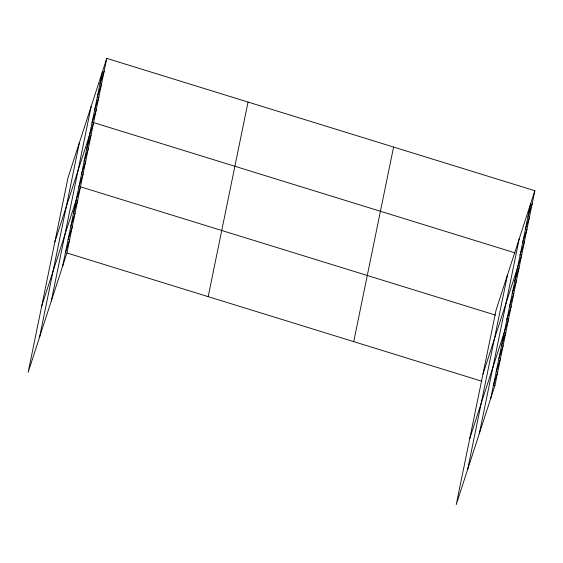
<?xml version="1.0" encoding="UTF-8"?>
<svg xmlns="http://www.w3.org/2000/svg" width="563" height="563" viewBox="0 0 563 563"><rect width="100%" height="100%" fill="white"/><g stroke="black" fill="none" stroke-linecap="round" stroke-linejoin="round"><path stroke-width="0.84" d="M39.544 337.209L79.404 142.622M51.282 301.085L91.143 106.498M62.676 266.017L102.536 71.431M106.773 58.383L68.01 177.69L28.15 372.277L66.913 252.97L106.773 58.383L534.85 190.723L494.99 385.31L456.227 504.617L496.087 310.03L534.85 190.723M208.183 296.645L248.037 102.058M353.726 341.635L393.586 147.056M467.621 469.549L507.481 274.969M479.359 433.426L519.22 238.839M490.753 398.358L530.613 203.771M99.904 84.274L104.141 71.227M97.272 97.117L101.509 84.07M94.64 109.961L98.884 96.913M92.008 122.804L96.252 109.757M54.857 241.9L93.62 122.6L515.124 252.907M86.751 148.491L90.988 135.444M84.119 161.328L88.356 148.28M81.487 174.171L85.731 161.124M78.855 187.015L83.099 173.967M41.704 306.117L80.467 186.81L495.405 315.09M73.514 213.088L77.757 200.041M70.804 226.319L75.048 213.271M68.095 239.556L72.338 226.509M65.385 252.787L69.622 239.739M527.981 216.614L532.218 203.567M525.349 229.458L529.586 216.41M522.717 242.301L526.961 229.254M520.085 255.145L524.329 242.097M482.934 374.24L521.697 254.94L520.057 254.434M514.828 280.831L519.065 267.784M512.196 293.675L516.433 280.627M509.564 306.511L513.808 293.464M506.932 319.355L511.176 306.307M469.781 438.457L508.544 319.151L506.904 318.644M501.591 345.429L505.834 332.381M498.881 358.666L503.125 345.619M496.172 371.897L500.416 358.849M493.462 385.127L497.699 372.08M66.913 252.97L481.851 381.25M493.35 384.803L494.99 385.31"/></g></svg>
